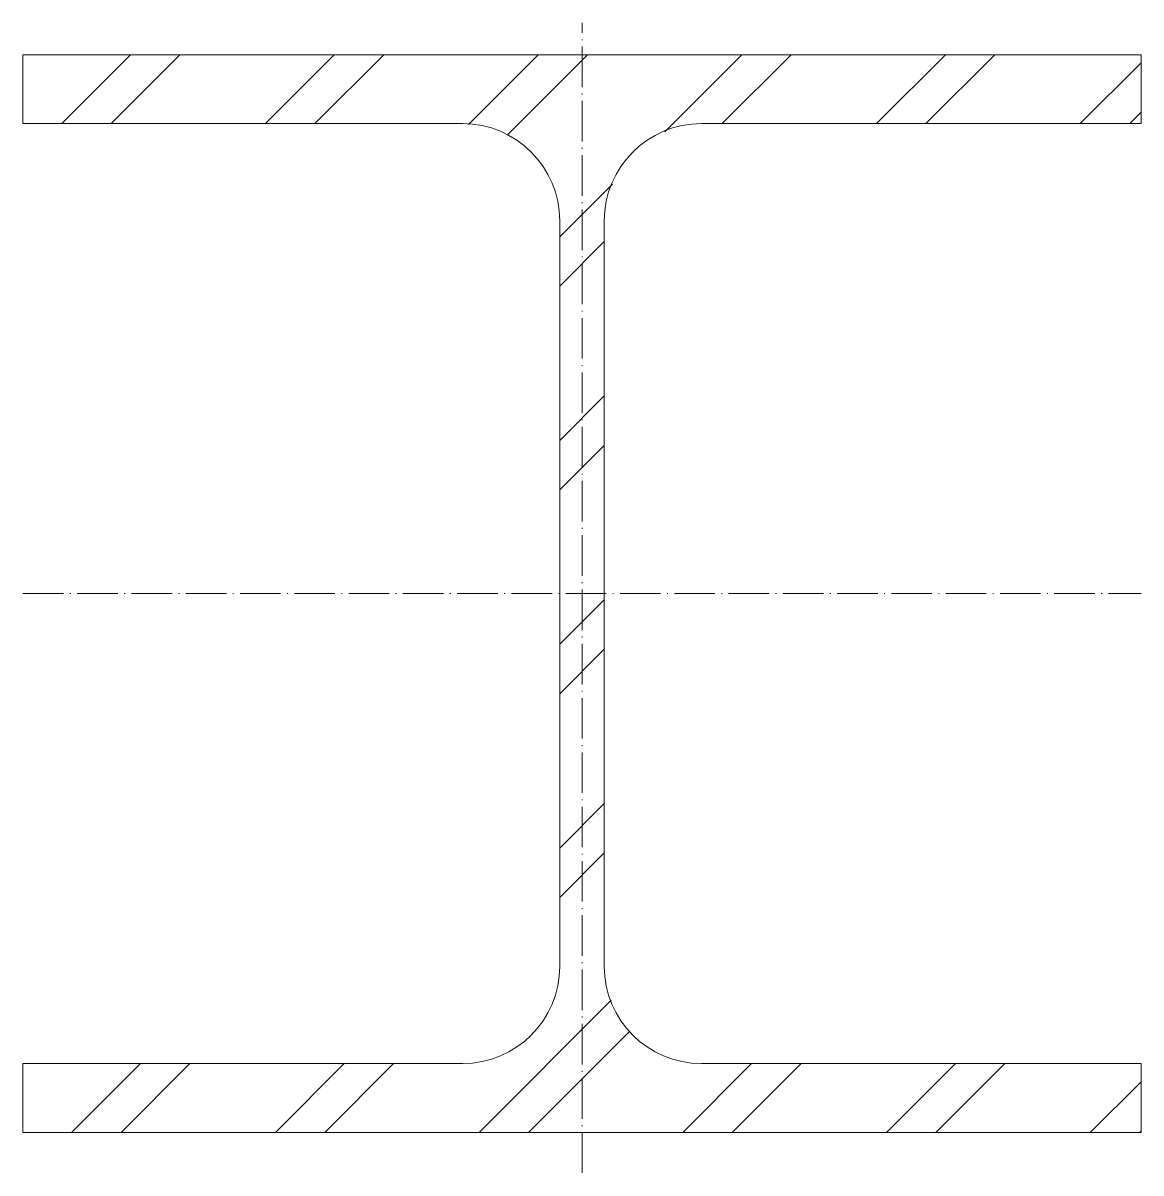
# Model space of a CAD drawing. Header units: metres. Extents: x -69 to 69, y -72 to 70.
import ezdxf

# ---------------------------------------------------------------- set-up
doc = ezdxf.new("R2010")
doc.units = ezdxf.units.M
doc.linetypes.add('MV_hartlijn_staal', pattern=[6.6, 5, -0.8, 0, -0.8])
doc.layers.add('A-DETL-GENF', color=92, linetype='Continuous', lineweight=18)

# ---------------------------------------------------------------- blocks, each defined once
blk = doc.blocks.new('28 Staalprofielen DIN_DIE_DILl 2d - DIE14-4447755-00_0 Basismaterialen')
at = {"layer": 'A-DETL-GENF', "lineweight": 13}
h = blk.add_hatch(dxfattribs=at)
h.set_pattern_fill('FP_535', color=256, style=0, pattern_type=2)
h.set_pattern_definition([(225, (2159.631, 3507.844), (12.57236, -12.57236), []), (225, (2159.631, 3488.794), (12.57236, -12.57236), [])])
h.paths.add_polyline_path([(69, 66.5), (-69, 66.5), (-69, 58), (-14.75, 58), (-11.64, 57.59), (-8.75, 56.39), (-6.26, 54.49), (-4.36, 52), (-3.16, 49.11), (-2.75, 46), (-2.75, -46), (-3.16, -49.11), (-4.36, -52), (-6.26, -54.49), (-8.75, -56.39), (-11.64, -57.59), (-14.75, -58), (-69, -58), (-69, -66.5), (69, -66.5), (69, -58), (14.75, -58), (11.64, -57.59), (8.75, -56.39), (6.26, -54.49), (4.36, -52), (3.16, -49.11), (2.75, -46), (2.75, 46), (3.16, 49.11), (4.36, 52), (6.26, 54.49), (8.75, 56.39), (11.64, 57.59), (14.75, 58), (69, 58)])
at = {"layer": 'A-DETL-GENF', "linetype": 'MV_hartlijn_staal', "lineweight": 13}
for p, q in [((0, -71.5), (0, 70.42)), ((-69, 0), (69, 0))]:
    blk.add_line(p, q, dxfattribs=at)
at = {"layer": 'A-DETL-GENF'}
for p, q in [((69, 66.5), (-69, 66.5)), ((-69, 66.5), (-69, 58)), ((69, 66.5), (-69, 66.5)), ((-69, 66.5), (-69, 58)), ((69, 58), (69, 66.5)), ((69, 66.5), (69, 58)), ((-69, 58), (-14.75, 58)), ((-69, 58), (-14.75, 58)), ((14.75, 58), (69, 58)), ((69, 58), (14.75, 58)), ((-2.75, 46), (-2.75, -46)), ((-2.75, -46), (-2.75, 46)), ((2.75, -46), (2.75, 46)), ((2.75, -46), (2.75, 46)), ((-14.75, -58), (-69, -58)), ((-69, -58), (-69, -66.5)), ((-69, -66.5), (-69, -58)), ((-69, -58), (-14.75, -58)), ((69, -58), (14.75, -58)), ((69, -58), (14.75, -58)), ((69, -66.5), (69, -58)), ((69, -66.5), (69, -58)), ((-69, -66.5), (69, -66.5)), ((69, -66.5), (-69, -66.5))]:
    blk.add_line(p, q, dxfattribs=at)
for centre, start, end in [((-14.75, 46), 360, 90), ((-14.75, 46), 360, 90), ((14.75, 46), 90, 180), ((14.75, 46), 90, 180), ((-14.75, -46), 270, 360), ((-14.75, -46), 270, 0), ((14.75, -46), 180, 270), ((14.75, -46), 180, 270)]:
    blk.add_arc(centre, 12, start, end, dxfattribs=at)

msp = doc.modelspace()

# ---------------------------------------------------------------- block references
msp.add_blockref('28 Staalprofielen DIN_DIE_DILl 2d - DIE14-4447755-00_0 Basismaterialen', (0, 0))

doc.saveas('drawing.dxf')
